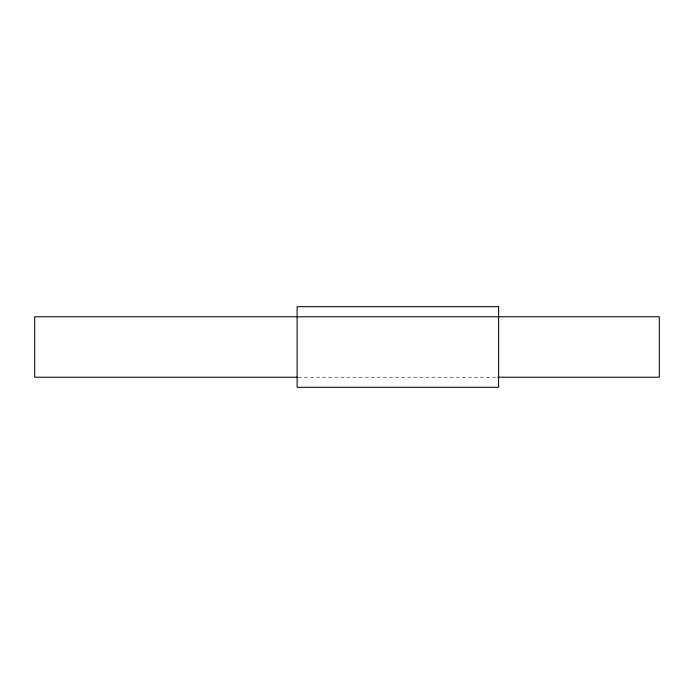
<?xml version="1.0" encoding="UTF-8"?>
<svg xmlns="http://www.w3.org/2000/svg" width="694" height="694" viewBox="0 0 694 694"><rect width="100%" height="100%" fill="white"/><g stroke="black" fill="none" stroke-linecap="round" stroke-linejoin="round"><path stroke-width="0.52" stroke-dasharray="3.47 2.6" d="M298.203 377.224L497.52 377.224"/><path stroke-width="1.04" d="M297.119 377.224L34.7 377.224L34.7 316.776L659.3 316.776L659.3 377.224L497.728 377.224M498.604 306.705L297.119 306.705L297.119 387.295L498.604 387.295L498.604 306.705"/></g></svg>
